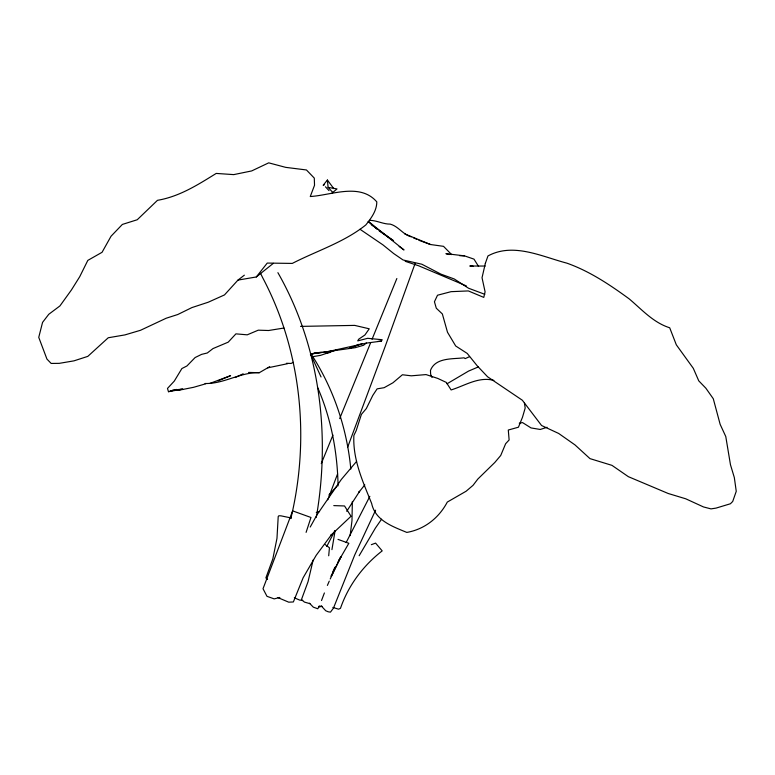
<?xml version="1.0" encoding="UTF-8"?>
<svg xmlns="http://www.w3.org/2000/svg" width="775" height="775" viewBox="0 0 775 775"><rect width="100%" height="100%" fill="white"/><g stroke="black" fill="none" stroke-linecap="round" stroke-linejoin="round"><path stroke-width="1.16" d="M352.363 501.435L351.976 520.645L350.145 535.622M328.697 555.772L329.443 547.78L325.093 544.534M313.148 560.005L308.043 581.676L301.427 599.676L304.459 602.097L309.913 603.657M335.052 530.991L331.933 549.64M316.142 517.535L316.665 515.201C330.489 433.012 319.571 345.602 277.896 272.664M290.828 518.601C310.155 438.34 301.475 350.91 262.647 277.644L260.536 273.313M306.096 532.367L310.969 517.477L292.65 510.88L263.016 588.738L266.988 596.324L274.185 598.881L279.833 597.447M415.109 263.442L384.972 347.026L347.646 447.185M327.777 499.817L337.59 473.883M321.528 600.509L324.396 592.952M332.95 435.046L321.276 463.605M339.673 418.607L370.683 342.627M372.048 339.295L396.858 278.516M327.389 585.416L329.268 581.124M330.208 578.973L340.981 556.653L338.258 561.565L348.837 543.294L338.007 539.381M332.959 571.572L334.877 567.252M346.163 542.519L369.849 496.329M375.604 510.183L354.718 554.987L333.453 608.143L330.45 612.153L328.174 611.775L325.723 610.748L320.986 605.643M333.502 571.466L331.08 576.309L340.981 556.653M359.145 555.723L375.42 528.046L381.542 519.231M326.74 546.491L334.945 530.594M319.368 605.808L317.818 608.772L313.294 607.154L309.477 603.192M310.223 527.039L317.149 514.581L341.329 479.444L356.577 461.416M315.473 353.012L310.814 353.962L327.137 351.782L366.381 343.102L381.377 341.116L382.182 339.721L367.66 338.307L357.721 340.893L358.718 339.179L364.918 334.994L369.239 328.803L354.698 325.393L300.555 326.391M346.716 511.297L359.629 491.292L358.844 492.319L364.802 484.869M237.973 280.095L256.293 276.966L267.239 263.074L292.291 263.413C316.897 250.761 343.984 242.401 365.839 224.924C371.138 218.259 376.786 210.79 376.805 201.878C360.036 182.474 331.681 195.213 310.262 196.53L314.524 185.293L314.292 178.105L306.445 169.967L285.694 167.361L268.712 162.847L251.662 170.936L233.73 174.617L216.206 173.426C197.761 184.847 179.374 196.608 157.48 200.318L137.243 219.742L122.363 224.43L111.058 236.21L102.058 252.301L87.817 260.39L79.728 276.694L71.465 289.898L59.927 305.931L48.767 314.292L42.557 322.39L38.75 337.367L46.946 359.087L51.16 363.436L59.268 363.349L73.954 360.859L87.817 356.374L108.248 337.755L124.92 334.907L140.507 330.286L166.199 318.225L177.775 314.514L191.929 307.578L208.243 302.221L224.479 294.926L237.973 280.095L244.348 275.173M333.793 188.625L327.399 180.042L323.165 185.264L324.347 184.808M328.929 494.954L336.96 486.196M331.593 193.479L337.009 188.926L328.106 187.385L327.399 180.042M366.381 342.996L363.582 345.262L355.134 347.704L310.814 353.962L321.228 352.16M256.293 276.966L273.352 263.326M447.03 383.78L468.555 371.089L478.349 366.914M205.055 383.499C223.975 384.051 240.55 371.932 259.296 372.707L269.671 366.672M293.163 362.293L291.187 363.436L286.392 363.31M235.203 377.551L243.176 373.782M175.906 390.096L178.918 390.232L180.594 389.438M469.534 356.674L465.184 358.612L464.031 357.808C452.716 359.222 435.463 357.343 430.464 370.411L430.638 374.286L432.014 377.483M359.028 344.313L349.205 348.479L362.041 343.528M218.066 380.854L230.592 375.662L209.851 383.422M311.55 356.897L320.559 355.357L336.815 349.825M283.941 328.028L268.605 330.508L258.249 330.179L247.235 334.829L235.92 333.86L228.208 342.162L212.989 348.585L207.283 352.993L201.597 354.369L195.135 357.537L186.93 365.965L181.883 368.551L174.268 381.126L167.477 388.43L168.475 391.695L182.697 389.06L175.005 389.893M371.322 544.68L375.584 543.12L382.191 550.88C363.165 565.624 348.314 585.522 340.467 608.336L338.578 609.179L332.833 607.416M547.053 427.287L540.262 429.466L531.03 427.926L522.544 422.588L519.289 423.169M310.387 354.64L311.686 354.902C333.744 389.04 346.987 428.672 350.823 469.069M316.258 512.498L319.552 511.519M205.782 383.79L193.585 387.306L178.918 390.232M170.965 390.842L172.922 390.29M168.475 391.695L176.468 389.447L171.062 390.842M318.515 607.058L322.032 606.312M267.714 367.844L287.564 363.698M325.423 353.109L330.063 352.489M377.667 341.465L381.377 341.116M485.208 266.048L469.824 266.009L473.118 266.193M248.552 372.426L259.296 372.707M459.662 255.692L464.457 255.847L473.98 259.131L478.611 266.503M333.773 505.61L344.536 505.959L351.036 516.247L331.012 535.118L331.652 534.44L316.19 555.317L303.141 577.753L293.367 601.962L288.717 602.175L277.983 597.632M302.696 600.325L299.741 600.121L294.326 597.787M464.457 255.847L445.916 253.657L449.19 254.558M369.588 220.362C376.757 220.313 383.024 224.217 390.174 224.111C398.495 226.319 402.932 234.622 411.254 236.83M418.887 240.279L430.542 244.532L443.523 246.334L451.66 254.626M291.216 517.971L280.87 515.821L278.835 515.782L278.215 516.528L276.975 538.344L272.829 558.911L265.864 577.937L267.549 579.409M493.898 380.399C478.766 376.321 464.932 385.669 451.118 389.941L446.303 382.414L437.788 378.423L426.037 374.587L411.312 375.817L402.409 374.761L392.925 382.792L384.129 387.694L377.105 388.866L372.775 395.434L366.323 408.561L361.412 414.373L356.161 430.716L353.875 435.472C352.673 459.594 362.913 481.701 371.651 503.488C375.274 520.626 392.615 526.467 406.788 532.415C424.545 529.383 439.008 517.826 447.301 502.074L466.124 491.224L473.05 485.324L477.826 479.066L494.818 462.462L500.728 455.477L505.649 443.707L509.127 439.968L508.293 430.028L518.436 427.209L522.495 417.241L525.188 408.008L524.413 403M405.18 261.291L418.82 265.844L466.356 285.917M484.801 294.306L468.497 288.213L454.247 278.971L440.985 274.166L421.832 264.227L403.077 259.983L393.681 253.551L382.927 244.861L360.026 229.284M404.705 233.866L430.542 244.532M413.433 237.809L416.708 239.291M379.217 230.96L393.516 240.715L379.033 230.252M371.312 224.663L373.24 226.068M375.177 227.463L377.105 228.858M399.164 246.44L404.017 249.967L368.367 221.35M368.173 221.611L377.377 229.4M329.007 190.631L325.452 186.785M328.106 187.385L332.93 192.597M310.756 354.524L321.053 376.97M317.74 387.771C331.187 418.626 337.445 452.29 338.074 485.847M485.353 263.355L482.031 277.731L485.092 291.836L483.784 297.397L468.342 290.925L451.069 291.671L437.517 295.227L434.436 301.756L436.296 308.218L442.36 313.962L447.495 332.252L455.69 345.979L467.248 353.448L477.168 365.781L487.582 376.776L522.35 400.239L541.57 425.514L558.668 433.457L575.002 444.918L589.978 458.626L611.969 465.358L628.351 476.673L668.224 493.501L685.768 498.809L703.497 506.947L711.004 508.884L716.023 508.109L730.408 503.769L732.714 501.464L736.25 491.311L734.332 477.574L730.467 464.738L725.778 436.538L720.149 424.342L713.281 398.728L705.86 388.198L698.769 380.864L693.305 368.319L676.323 344.817L669.707 327.786C653.335 322.623 641.933 309.632 629.203 298.888C609.818 284.745 589.61 271.192 566.845 263.142C541.686 256.535 513.195 242.246 487.969 255.944L485.353 263.355"/></g></svg>
